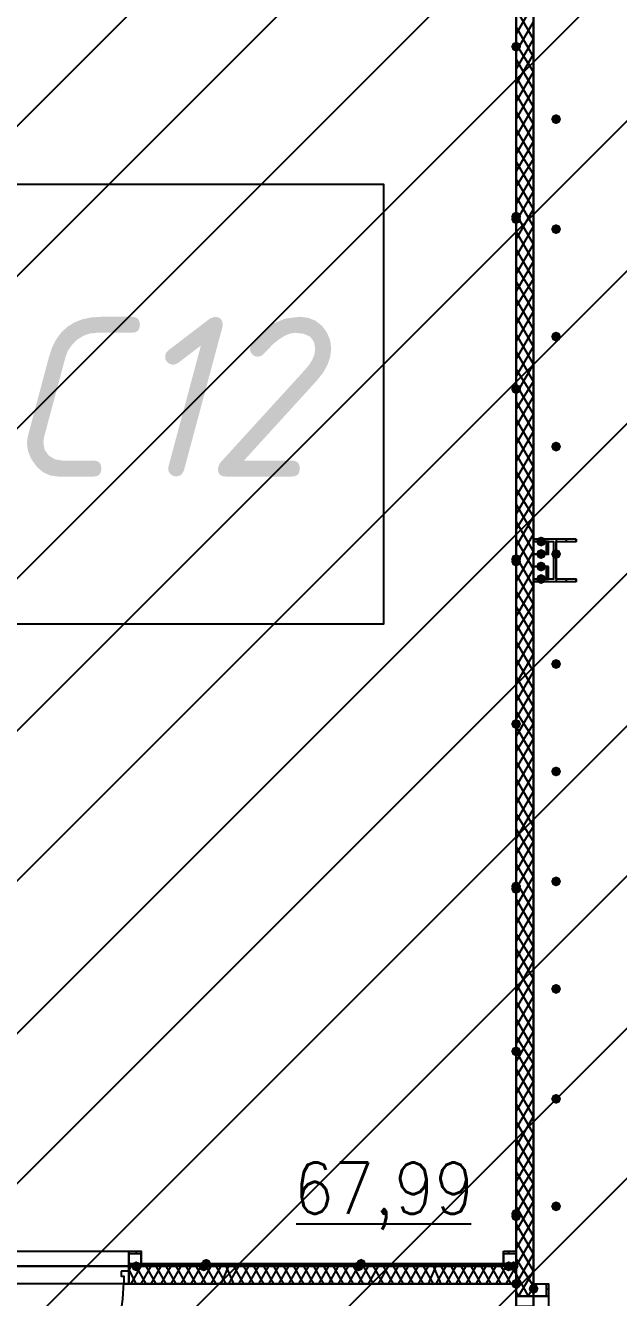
# Model space of a CAD drawing. Header units: millimetres. Extents: x 0 to 420, y 0 to 297.
# Drawn here: x 250.26 to 260.31, y 160 to 181.55 of the extents above; entities that cross this region are included whole.
import ezdxf

# ---------------------------------------------------------------- set-up
doc = ezdxf.new("R2010")
doc.units = ezdxf.units.MM
doc.layers.get('0').update_dxf_attribs({"linetype": 'CONTINUOUS'})
doc.styles.get("Standard").update_dxf_attribs({"font": 'STANDARD'})

msp = doc.modelspace()

# ---------------------------------------------------------------- hatches: boundary and pattern name
at = {"true_color": 0x000007}
h = msp.add_hatch(color=0, dxfattribs=at)
h.paths.add_polyline_path([(258.572, 184.065333), (258.572, 172.508333)], flags=0)
h.paths.add_polyline_path([(258.572, 172.508333), (258.572, 184.065333)], flags=0)
at = {"true_color": 0x0000fe}
for points in [[(258.656667, 181.186667), (258.631796, 181.126871), (258.572, 181.102), (258.512204, 181.126871), (258.487333, 181.186667), (258.512204, 181.246462), (258.572, 181.271333), (258.631796, 181.246463)], [(258.656667, 181.186667), (258.631796, 181.126871), (258.572, 181.102), (258.512204, 181.126871), (258.487333, 181.186667), (258.512204, 181.246462), (258.572, 181.271333), (258.631796, 181.246463)], [(258.656667, 178.308), (258.631796, 178.248204), (258.572, 178.223333), (258.512204, 178.248204), (258.487333, 178.308), (258.512204, 178.367796), (258.572, 178.392667), (258.631796, 178.367796)], [(258.656667, 178.265667), (258.631796, 178.205871), (258.572, 178.181), (258.512204, 178.205871), (258.487333, 178.265667), (258.512204, 178.325462), (258.572, 178.350333), (258.631796, 178.325463)], [(258.656667, 175.387), (258.631796, 175.327204), (258.572, 175.302333), (258.512204, 175.327204), (258.487333, 175.387), (258.512204, 175.446796), (258.572, 175.471667), (258.631796, 175.446796)], [(258.656667, 175.387), (258.631796, 175.327204), (258.572, 175.302333), (258.512204, 175.327204), (258.487333, 175.387), (258.512204, 175.446796), (258.572, 175.471667), (258.631796, 175.446796)], [(258.656667, 172.508333), (258.631796, 172.448537), (258.572, 172.423667), (258.512204, 172.448537), (258.487333, 172.508333), (258.512204, 172.568129), (258.572, 172.593), (258.631796, 172.568129)], [(258.656667, 172.466), (258.631796, 172.406204), (258.572, 172.381333), (258.512204, 172.406204), (258.487333, 172.466), (258.512204, 172.525796), (258.572, 172.550667), (258.631796, 172.525796)], [(258.656667, 172.466), (258.631796, 172.406204), (258.572, 172.381333), (258.512204, 172.406204), (258.487333, 172.466), (258.512204, 172.525796), (258.572, 172.550667), (258.631796, 172.525796)], [(258.656667, 169.714333), (258.631796, 169.654538), (258.572, 169.629667), (258.512204, 169.654538), (258.487333, 169.714333), (258.512204, 169.774129), (258.572, 169.799), (258.631796, 169.774129)], [(258.656667, 169.714333), (258.631796, 169.654538), (258.572, 169.629667), (258.512204, 169.654538), (258.487333, 169.714333), (258.512204, 169.774129), (258.572, 169.799), (258.631796, 169.774129)], [(258.656667, 166.962667), (258.631796, 166.902871), (258.572, 166.878), (258.512204, 166.902871), (258.487333, 166.962667), (258.512204, 167.022462), (258.572, 167.047333), (258.631796, 167.022463)], [(258.656667, 166.920333), (258.631796, 166.860537), (258.572, 166.835667), (258.512204, 166.860537), (258.487333, 166.920333), (258.512204, 166.980129), (258.572, 167.005), (258.631796, 166.980129)], [(258.656667, 164.168667), (258.631796, 164.108871), (258.572, 164.084), (258.512204, 164.108871), (258.487333, 164.168667), (258.512204, 164.228462), (258.572, 164.253333), (258.631796, 164.228463)], [(258.656667, 164.168667), (258.631796, 164.108871), (258.572, 164.084), (258.512204, 164.108871), (258.487333, 164.168667), (258.512204, 164.228462), (258.572, 164.253333), (258.631796, 164.228463)], [(258.656667, 161.417), (258.631796, 161.357204), (258.572, 161.332333), (258.512204, 161.357204), (258.487333, 161.417), (258.512204, 161.476796), (258.572, 161.501667), (258.631796, 161.476796)], [(258.656667, 161.374667), (258.631796, 161.314871), (258.572, 161.29), (258.512204, 161.314871), (258.487333, 161.374667), (258.512204, 161.434462), (258.572, 161.459333), (258.631796, 161.434463)], [(253.365, 160.528), (253.340129, 160.468204), (253.280333, 160.443333), (253.220538, 160.468204), (253.195667, 160.528), (253.220537, 160.587796), (253.280333, 160.612667), (253.340129, 160.587796)], [(253.407333, 160.570333), (253.382462, 160.510537), (253.322667, 160.485667), (253.262871, 160.510537), (253.238, 160.570333), (253.262871, 160.630129), (253.322667, 160.655), (253.382462, 160.630129)], [(255.989667, 160.528), (255.964796, 160.468204), (255.905, 160.443333), (255.845204, 160.468204), (255.820333, 160.528), (255.845204, 160.587796), (255.905, 160.612667), (255.964796, 160.587796)], [(256.032, 160.570333), (256.007129, 160.510537), (255.947333, 160.485667), (255.887538, 160.510537), (255.862667, 160.570333), (255.887537, 160.630129), (255.947333, 160.655), (256.007129, 160.630129)], [(258.614333, 160.528), (258.589462, 160.468204), (258.529667, 160.443333), (258.469871, 160.468204), (258.445, 160.528), (258.469871, 160.587796), (258.529667, 160.612667), (258.589462, 160.587796)]]:
    msp.add_hatch(color=0, dxfattribs=at).paths.add_polyline_path(points, flags=0)
at = {"true_color": 0x000007}
for points in [[(259.334, 179.959), (259.309129, 179.899204), (259.249333, 179.874333), (259.189538, 179.899204), (259.164667, 179.959), (259.189537, 180.018796), (259.249333, 180.043667), (259.309129, 180.018796)], [(259.334, 178.096333), (259.309129, 178.036537), (259.249333, 178.011667), (259.189538, 178.036537), (259.164667, 178.096333), (259.189537, 178.156129), (259.249333, 178.181), (259.309129, 178.156129)], [(251.412357, 174.175979), (251.471363, 174.167504), (251.513574, 174.14208), (251.538938, 174.099705), (251.547405, 174.04038), (251.538938, 173.981142), (251.513574, 173.938957), (251.471363, 173.913721), (251.412357, 173.905333), (250.815942, 173.905333), (250.678801, 173.92404), (250.556802, 173.98016), (250.449995, 174.073694), (250.358433, 174.204643), (250.302898, 174.338243), (250.284571, 174.473084), (250.298902, 174.581674), (250.659948, 175.934907), (250.713176, 176.093425), (250.78274, 176.230807), (250.868647, 176.347053), (250.970902, 176.442163), (251.089514, 176.516138), (251.224487, 176.568977), (251.375829, 176.600681), (251.543546, 176.611248), (252.063893, 176.611248), (252.123218, 176.602774), (252.165593, 176.577349), (252.191018, 176.534974), (252.199492, 176.475649), (252.191018, 176.416411), (252.165593, 176.374226), (252.123218, 176.348991), (252.063893, 176.340602), (251.469683, 176.340602), (251.351758, 176.328001), (251.242721, 176.290234), (251.142572, 176.227353), (251.051311, 176.139408), (250.982271, 176.042119), (250.940517, 175.934907), (250.577817, 174.581674), (250.563485, 174.481353), (250.586705, 174.357329), (250.656641, 174.259764), (250.761578, 174.196788), (250.889254, 174.175979)], [(253.232972, 176.125077), (252.845468, 175.827972), (252.796755, 175.803994), (252.745147, 175.801513), (252.693402, 175.818119), (252.653645, 175.851674), (252.630425, 175.897838), (252.628289, 175.953097), (252.644481, 176.002224), (252.681757, 176.043497), (253.386762, 176.582585), (253.466688, 176.611248), (253.526012, 176.602885), (253.568387, 176.577831), (253.593812, 176.536137), (253.602287, 176.477854), (253.597877, 176.438718), (252.944136, 174.005654), (252.89742, 173.930275), (252.815151, 173.905333), (252.764302, 173.915255), (252.71924, 173.94502), (252.687752, 173.987877), (252.677347, 174.036522), (252.683962, 174.077312)], [(254.298162, 175.983965), (254.253376, 175.947034), (254.197841, 175.934907), (254.145751, 175.944967), (254.101929, 175.975697), (254.072164, 176.019519), (254.062242, 176.069955), (254.095315, 176.158149), (254.273426, 176.355691), (254.443683, 176.489981), (254.65907, 176.580794), (254.90505, 176.611248), (255.048288, 176.594824), (255.172872, 176.545585), (255.278748, 176.463583), (255.365866, 176.34887), (255.421194, 176.219059), (255.439729, 176.076018), (255.424639, 175.93824), (255.379371, 175.801858), (255.303923, 175.666819), (255.198297, 175.533071), (253.961921, 174.175979), (254.773861, 174.175979), (254.832867, 174.167504), (254.875078, 174.14208), (254.900442, 174.099705), (254.908908, 174.04038), (254.900442, 173.981142), (254.875078, 173.938957), (254.832867, 173.913721), (254.773861, 173.905333), (253.654343, 173.905333), (253.595104, 173.913721), (253.552919, 173.938957), (253.527684, 173.981142), (253.519295, 174.04038), (253.554021, 174.132985), (255.003166, 175.721587), (255.075599, 175.811599), (255.127465, 175.899698), (255.158661, 175.985834), (255.169082, 176.069955), (255.147912, 176.188285), (255.084471, 176.272871), (254.978861, 176.32366), (254.831187, 176.340602), (254.749426, 176.328923), (254.660379, 176.293886), (254.563994, 176.235492), (254.460219, 176.15374)], [(259.334, 176.276), (259.309129, 176.216204), (259.249333, 176.191333), (259.189538, 176.216204), (259.164667, 176.276), (259.189537, 176.335796), (259.249333, 176.360667), (259.309129, 176.335796)], [(259.334, 174.413333), (259.309129, 174.353537), (259.249333, 174.328667), (259.189538, 174.353537), (259.164667, 174.413333), (259.189537, 174.473129), (259.249333, 174.498), (259.309129, 174.473129)], [(259.08, 172.804667), (259.055129, 172.744871), (258.995333, 172.72), (258.935538, 172.744871), (258.910667, 172.804667), (258.935537, 172.864462), (258.995333, 172.889333), (259.055129, 172.864463)], [(259.08, 172.593), (259.055129, 172.533204), (258.995333, 172.508333), (258.935538, 172.533204), (258.910667, 172.593), (258.935537, 172.652796), (258.995333, 172.677667), (259.055129, 172.652796)], [(259.334, 172.593), (259.309129, 172.533204), (259.249333, 172.508333), (259.189538, 172.533204), (259.164667, 172.593), (259.189537, 172.652796), (259.249333, 172.677667), (259.309129, 172.652796)], [(259.08, 172.381333), (259.055129, 172.321537), (258.995333, 172.296667), (258.935538, 172.321537), (258.910667, 172.381333), (258.935537, 172.441129), (258.995333, 172.466), (259.055129, 172.441129)], [(259.08, 172.169667), (259.055129, 172.109871), (258.995333, 172.085), (258.935538, 172.109871), (258.910667, 172.169667), (258.935537, 172.229462), (258.995333, 172.254333), (259.055129, 172.229463)], [(259.334, 170.730333), (259.309129, 170.670537), (259.249333, 170.645667), (259.189538, 170.670537), (259.164667, 170.730333), (259.189537, 170.790129), (259.249333, 170.815), (259.309129, 170.790129)], [(259.334, 168.91), (259.309129, 168.850204), (259.249333, 168.825333), (259.189538, 168.850204), (259.164667, 168.91), (259.189537, 168.969796), (259.249333, 168.994667), (259.309129, 168.969796)], [(259.334, 167.047333), (259.309129, 166.987537), (259.249333, 166.962667), (259.189538, 166.987537), (259.164667, 167.047333), (259.189537, 167.107129), (259.249333, 167.132), (259.309129, 167.107129)], [(259.334, 165.227), (259.309129, 165.167204), (259.249333, 165.142333), (259.189538, 165.167204), (259.164667, 165.227), (259.189537, 165.286796), (259.249333, 165.311667), (259.309129, 165.286796)], [(259.334, 163.364333), (259.309129, 163.304537), (259.249333, 163.279667), (259.189538, 163.304537), (259.164667, 163.364333), (259.189537, 163.424129), (259.249333, 163.449), (259.309129, 163.424129)], [(259.334, 161.544), (259.309129, 161.484204), (259.249333, 161.459333), (259.189538, 161.484204), (259.164667, 161.544), (259.189537, 161.603796), (259.249333, 161.628667), (259.309129, 161.603796)], [(252.222, 160.528), (252.197129, 160.468204), (252.137333, 160.443333), (252.077538, 160.468204), (252.052667, 160.528), (252.077537, 160.587796), (252.137333, 160.612667), (252.197129, 160.587796)], [(258.529667, 160.528), (258.504796, 160.468204), (258.445, 160.443333), (258.385204, 160.468204), (258.360333, 160.528), (258.385204, 160.587796), (258.445, 160.612667), (258.504796, 160.587796)], [(258.656667, 160.231667), (258.631796, 160.171871), (258.572, 160.147), (258.512204, 160.171871), (258.487333, 160.231667), (258.512204, 160.291462), (258.572, 160.316333), (258.631796, 160.291463)], [(258.953, 160.147), (258.928129, 160.087204), (258.868333, 160.062333), (258.808538, 160.087204), (258.783667, 160.147), (258.808537, 160.206796), (258.868333, 160.231667), (258.928129, 160.206796)]]:
    msp.add_hatch(color=0, dxfattribs=at).paths.add_polyline_path(points, flags=0)
h = msp.add_hatch(color=0, dxfattribs=at)
h.paths.add_polyline_path([(258.572, 172.466), (258.572, 160.02)], flags=0)
h.paths.add_polyline_path([(258.572, 160.02), (258.572, 172.466)], flags=0)
h = msp.add_hatch(color=0, dxfattribs=at)
h.paths.add_polyline_path([(258.529667, 160.570333), (252.010333, 160.570333), (258.529667, 160.528)], flags=0)
h.paths.add_polyline_path([(252.010333, 160.570333), (258.529667, 160.528), (252.010333, 160.528)], flags=0)

# ---------------------------------------------------------------- linework, layer by layer
at = {"color": 0, "true_color": 0x000006}
for points in [[(225.044001, 154.770666), (272.118667, 201.845333)], [(227.584001, 154.770666), (274.658667, 201.845333)], [(230.166334, 154.770666), (277.241001, 201.845333)], [(232.706334, 154.770666), (279.781001, 201.845333)], [(235.288667, 154.770666), (282.363334, 201.845333)], [(237.828667, 154.770666), (284.903334, 201.845333)], [(240.411001, 154.770666), (287.485667, 201.845333)], [(242.485334, 154.304999), (290.025667, 201.845333)], [(242.485334, 151.722666), (292.608001, 201.845333)], [(242.485334, 149.182666), (295.148001, 201.845333)], [(242.485334, 146.600333), (297.730334, 201.845333)], [(242.485334, 144.060333), (300.270334, 201.845333)]]:
    msp.add_lwpolyline(points, dxfattribs=at)
at = {"color": 0, "true_color": 0x000008}
for points in [[(380.322667, 154.728333), (380.322667, 201.845333), (258.868333, 201.845333), (258.868333, 154.728333)], [(242.485333, 160.231667), (242.485333, 150.918333), (258.572, 150.918333), (258.572, 160.231667)]]:
    msp.add_lwpolyline(points, close=True, dxfattribs=at)
at = {"color": 0, "true_color": 0x000007}
for points in [[(258.868333, 160.02), (258.868333, 196.553667)], [(258.572, 196.045667), (258.572, 160.528)], [(258.572, 172.508333), (258.572, 184.065333), (258.572, 172.508333), (258.572, 184.065333)], [(258.572, 181.398333), (258.868333, 181.906333)], [(258.868333, 181.313667), (258.572, 181.821667)], [(258.572, 181.102), (258.868333, 181.61)], [(258.868333, 181.017333), (258.572, 181.525333)], [(258.572, 180.805667), (258.868333, 181.313667)], [(258.868333, 180.763333), (258.572, 181.229)], [(258.572, 180.551667), (258.868333, 181.059667)], [(258.868333, 180.467), (258.572, 180.975)], [(258.572, 180.255333), (258.868333, 180.763333)], [(258.868333, 180.170667), (258.572, 180.678667)], [(258.572, 179.959), (258.868333, 180.467)], [(258.868333, 179.874333), (258.572, 180.382333)], [(258.572, 179.662667), (258.868333, 180.170667)], [(258.868333, 179.578), (258.572, 180.086)], [(258.572, 179.366333), (258.868333, 179.874333)], [(258.868333, 179.281667), (258.572, 179.789667)], [(258.572, 179.07), (258.868333, 179.578)], [(258.868333, 179.027667), (258.572, 179.493333)], [(258.572, 178.816), (258.868333, 179.281667)], [(258.868333, 178.731333), (258.572, 179.239333)], [(258.572, 178.519667), (258.868333, 179.027667)], [(258.868333, 178.435), (258.572, 178.943)], [(258.572, 178.223333), (258.868333, 178.731333)], [(258.868333, 178.138667), (258.572, 178.646667)], [(258.572, 177.927), (258.868333, 178.435)], [(258.868333, 177.842333), (258.572, 178.350333)], [(258.572, 177.630667), (258.868333, 178.138667)], [(258.868333, 177.546), (258.572, 178.054)], [(258.572, 177.334333), (258.868333, 177.842333)], [(258.868333, 177.249667), (258.572, 177.757667)], [(258.572, 177.038), (258.868333, 177.546)], [(258.868333, 176.995667), (258.572, 177.461333)], [(258.572, 176.784), (258.868333, 177.249667)], [(258.868333, 176.699333), (258.572, 177.207333)], [(258.572, 176.487667), (258.868333, 176.995667)], [(258.868333, 176.403), (258.572, 176.911)], [(258.572, 176.191333), (258.868333, 176.699333)], [(258.868333, 176.106667), (258.572, 176.614667)], [(258.572, 175.895), (258.868333, 176.403)], [(258.868333, 175.810333), (258.572, 176.318333)], [(258.572, 175.598667), (258.868333, 176.106667)], [(258.868333, 175.514), (258.572, 176.022)], [(258.572, 175.302333), (258.868333, 175.810333)], [(258.868333, 175.26), (258.572, 175.725667)], [(258.572, 175.048333), (258.868333, 175.514)], [(258.868333, 174.963667), (258.572, 175.471667)], [(258.572, 174.752), (258.868333, 175.26)], [(258.868333, 174.667333), (258.572, 175.175333)], [(258.572, 174.455667), (258.868333, 174.963667)], [(258.868333, 174.371), (258.572, 174.879)], [(258.572, 174.159333), (258.868333, 174.667333)], [(258.868333, 174.074667), (258.572, 174.582667)], [(258.572, 173.863), (258.868333, 174.371)], [(258.868333, 173.778333), (258.572, 174.286333)], [(258.572, 173.566667), (258.868333, 174.074667)], [(258.868333, 173.482), (258.572, 173.99)], [(258.572, 173.270333), (258.868333, 173.778333)], [(258.868333, 173.228), (258.572, 173.693667)], [(258.572, 173.016333), (258.868333, 173.482)], [(258.868333, 172.931667), (258.572, 173.439667)], [(258.572, 172.72), (258.868333, 173.228)], [(258.868333, 172.635333), (258.572, 173.143333)], [(258.572, 172.423667), (258.868333, 172.931667)], [(258.868333, 172.339), (258.572, 172.847)], [(258.868333, 172.847), (258.868333, 172.804667)], [(259.037667, 172.847), (259.037667, 172.804667)], [(259.249333, 172.847), (259.249333, 172.127333)], [(259.418667, 172.847), (259.418667, 172.804667)], [(259.588, 172.847), (259.588, 172.804667)], [(258.572, 172.127333), (258.868333, 172.635333)], [(258.868333, 172.042667), (258.572, 172.550667)], [(258.572, 160.02), (258.572, 172.466), (258.572, 160.02), (258.572, 172.466)], [(258.572, 171.831), (258.868333, 172.339)], [(258.868333, 171.746333), (258.572, 172.254333)], [(258.868333, 172.169667), (258.868333, 172.127333)], [(259.037667, 172.169667), (259.037667, 172.127333)], [(259.418667, 172.169667), (259.418667, 172.127333)], [(259.588, 172.169667), (259.588, 172.127333)], [(258.572, 171.534667), (258.868333, 172.042667)], [(258.868333, 171.492333), (258.572, 171.958)], [(258.572, 171.280667), (258.868333, 171.746333)], [(258.868333, 171.196), (258.572, 171.704)], [(258.572, 170.984333), (258.868333, 171.492333)], [(258.868333, 170.899667), (258.572, 171.407667)], [(258.572, 170.688), (258.868333, 171.196)], [(258.868333, 170.603333), (258.572, 171.111333)], [(258.572, 170.391667), (258.868333, 170.899667)], [(258.868333, 170.307), (258.572, 170.815)], [(258.572, 170.095333), (258.868333, 170.603333)], [(258.868333, 170.010667), (258.572, 170.518667)], [(258.572, 169.799), (258.868333, 170.307)], [(258.868333, 169.714333), (258.572, 170.222333)], [(258.572, 169.502667), (258.868333, 170.010667)], [(258.868333, 169.460333), (258.572, 169.926)], [(258.572, 169.248667), (258.868333, 169.714333)], [(258.868333, 169.164), (258.572, 169.672)], [(258.572, 168.952333), (258.868333, 169.460333)], [(258.868333, 168.867667), (258.572, 169.375667)], [(258.572, 168.656), (258.868333, 169.164)], [(258.868333, 168.571333), (258.572, 169.079333)], [(258.572, 168.359667), (258.868333, 168.867667)], [(258.868333, 168.275), (258.572, 168.783)], [(258.572, 168.063333), (258.868333, 168.571333)], [(258.868333, 167.978667), (258.572, 168.486667)], [(258.572, 167.767), (258.868333, 168.275)], [(258.868333, 167.724667), (258.572, 168.190333)], [(258.572, 167.513), (258.868333, 167.978667)], [(258.868333, 167.428333), (258.572, 167.936333)], [(258.572, 167.216667), (258.868333, 167.724667)], [(258.868333, 167.132), (258.572, 167.64)], [(258.572, 166.920333), (258.868333, 167.428333)], [(258.868333, 166.835667), (258.572, 167.343667)], [(258.572, 166.624), (258.868333, 167.132)], [(258.868333, 166.539333), (258.572, 167.047333)], [(258.572, 166.327667), (258.868333, 166.835667)], [(258.868333, 166.243), (258.572, 166.751)], [(258.572, 166.031333), (258.868333, 166.539333)], [(258.868333, 165.946667), (258.572, 166.454667)], [(258.572, 165.735), (258.868333, 166.243)], [(258.868333, 165.692667), (258.572, 166.158333)], [(258.572, 165.481), (258.868333, 165.946667)], [(258.868333, 165.396333), (258.572, 165.904333)], [(258.572, 165.184667), (258.868333, 165.692667)], [(258.868333, 165.1), (258.572, 165.608)], [(258.572, 164.888333), (258.868333, 165.396333)], [(258.868333, 164.803667), (258.572, 165.311667)], [(258.572, 164.592), (258.868333, 165.1)], [(258.868333, 164.507333), (258.572, 165.015333)], [(258.572, 164.295667), (258.868333, 164.803667)], [(258.868333, 164.211), (258.572, 164.719)], [(258.572, 163.999333), (258.868333, 164.507333)], [(258.868333, 163.957), (258.572, 164.422667)], [(258.572, 163.745333), (258.868333, 164.211)], [(258.868333, 163.660667), (258.572, 164.168667)], [(258.572, 163.449), (258.868333, 163.957)], [(258.868333, 163.364333), (258.572, 163.872333)], [(258.572, 163.152667), (258.868333, 163.660667)], [(258.868333, 163.068), (258.572, 163.576)], [(258.572, 162.856333), (258.868333, 163.364333)], [(258.868333, 162.771667), (258.572, 163.279667)], [(258.572, 162.56), (258.868333, 163.068)], [(258.868333, 162.475333), (258.572, 162.983333)], [(258.572, 162.263667), (258.868333, 162.771667)], [(258.868333, 162.179), (258.572, 162.687)], [(258.572, 161.967333), (258.868333, 162.475333)], [(258.868333, 161.925), (258.572, 162.390667)], [(258.572, 161.713333), (258.868333, 162.179)], [(258.868333, 161.628667), (258.572, 162.136667)], [(258.572, 161.417), (258.868333, 161.925)], [(258.868333, 161.332333), (258.572, 161.840333)], [(258.572, 161.120667), (258.868333, 161.628667)], [(258.868333, 161.036), (258.572, 161.544)], [(254.846667, 161.247667), (257.81, 161.247667)], [(258.572, 160.824333), (258.868333, 161.332333)], [(258.868333, 160.739667), (258.572, 161.247667)], [(258.572, 160.528), (258.868333, 161.036)], [(249.089333, 160.655), (249.089333, 160.782), (250.528667, 160.782)], [(250.528667, 160.782), (252.010333, 160.782), (252.010333, 160.655)], [(252.137333, 160.782), (252.137333, 160.739667)], [(258.445, 160.782), (258.445, 160.739667)], [(258.868333, 160.443333), (258.572, 160.951333)], [(250.528667, 160.528), (249.089333, 160.528), (249.089333, 160.655)], [(252.010333, 160.655), (252.010333, 160.528), (250.528667, 160.528)], [(252.010333, 160.528), (258.529667, 160.528), (252.010333, 160.528), (258.529667, 160.570333)], [(258.572, 160.231667), (258.868333, 160.739667)], [(258.868333, 160.189333), (258.572, 160.655)], [(252.010333, 160.443333), (252.052667, 160.528)], [(252.010333, 160.231667), (252.010333, 160.443333), (252.010333, 160.528)], [(252.010333, 160.528), (252.010333, 160.443333), (252.010333, 160.231667), (252.010333, 160.443333)], [(258.572, 160.528), (252.010333, 160.528)], [(252.137333, 160.231667), (252.010333, 160.485667)], [(252.052667, 160.231667), (252.222, 160.528)], [(252.306667, 160.231667), (252.137333, 160.528)], [(252.222, 160.231667), (252.391333, 160.528)], [(252.476, 160.231667), (252.306667, 160.528)], [(252.391333, 160.231667), (252.560667, 160.528)], [(252.645333, 160.231667), (252.476, 160.528)], [(252.560667, 160.231667), (252.73, 160.528)], [(252.814667, 160.231667), (252.645333, 160.528)], [(252.73, 160.231667), (252.899333, 160.528)], [(252.984, 160.231667), (252.814667, 160.528)], [(252.899333, 160.231667), (253.068667, 160.528)], [(253.153333, 160.231667), (252.984, 160.528)], [(253.068667, 160.231667), (253.238, 160.528)], [(253.322667, 160.231667), (253.153333, 160.528)], [(253.238, 160.231667), (253.407333, 160.528)], [(253.492, 160.231667), (253.322667, 160.528)], [(253.407333, 160.231667), (253.576667, 160.528)], [(253.661333, 160.231667), (253.492, 160.528)], [(253.576667, 160.231667), (253.703667, 160.528)], [(253.788333, 160.231667), (253.661333, 160.528)], [(253.703667, 160.231667), (253.873, 160.528)], [(253.957667, 160.231667), (253.788333, 160.528)], [(253.873, 160.231667), (254.042333, 160.528)], [(254.127, 160.231667), (253.957667, 160.528)], [(254.042333, 160.231667), (254.211667, 160.528)], [(254.296333, 160.231667), (254.127, 160.528)], [(254.211667, 160.231667), (254.381, 160.528)], [(254.465667, 160.231667), (254.296333, 160.528)], [(254.381, 160.231667), (254.550333, 160.528)], [(254.635, 160.231667), (254.465667, 160.528)], [(254.550333, 160.231667), (254.719667, 160.528)], [(254.804333, 160.231667), (254.635, 160.528)], [(254.719667, 160.231667), (254.889, 160.528)], [(254.973667, 160.231667), (254.804333, 160.528)], [(254.889, 160.231667), (255.058333, 160.528)], [(255.143, 160.231667), (254.973667, 160.528)], [(255.058333, 160.231667), (255.227667, 160.528)], [(255.312333, 160.231667), (255.143, 160.528)], [(255.227667, 160.231667), (255.397, 160.528)], [(255.481667, 160.231667), (255.312333, 160.528)], [(255.397, 160.231667), (255.566333, 160.528)], [(255.651, 160.231667), (255.481667, 160.528)], [(255.566333, 160.231667), (255.735667, 160.528)], [(255.820333, 160.231667), (255.651, 160.528)], [(255.735667, 160.231667), (255.905, 160.528)], [(255.989667, 160.231667), (255.820333, 160.528)], [(255.905, 160.231667), (256.074333, 160.528)], [(256.159, 160.231667), (255.989667, 160.528)], [(256.074333, 160.231667), (256.243667, 160.528)], [(256.328333, 160.231667), (256.159, 160.528)], [(256.243667, 160.231667), (256.413, 160.528)], [(256.497667, 160.231667), (256.328333, 160.528)], [(256.413, 160.231667), (256.582333, 160.528)], [(256.667, 160.231667), (256.497667, 160.528)], [(256.582333, 160.231667), (256.751667, 160.528)], [(256.836333, 160.231667), (256.667, 160.528)], [(256.751667, 160.231667), (256.921, 160.528)], [(257.005667, 160.231667), (256.836333, 160.528)], [(256.921, 160.231667), (257.090333, 160.528)], [(257.175, 160.231667), (257.005667, 160.528)], [(257.090333, 160.231667), (257.217333, 160.528)], [(257.302, 160.231667), (257.175, 160.528)], [(257.217333, 160.231667), (257.386667, 160.528)], [(257.471333, 160.231667), (257.302, 160.528)], [(257.386667, 160.231667), (257.556, 160.528)], [(257.640667, 160.231667), (257.471333, 160.528)], [(257.556, 160.231667), (257.725333, 160.528)], [(257.81, 160.231667), (257.640667, 160.528)], [(257.725333, 160.231667), (257.894667, 160.528)], [(257.979333, 160.231667), (257.81, 160.528)], [(257.894667, 160.231667), (258.064, 160.528)], [(258.148667, 160.231667), (257.979333, 160.528)], [(258.064, 160.231667), (258.233333, 160.528)], [(258.318, 160.231667), (258.148667, 160.528)], [(258.233333, 160.231667), (258.402667, 160.528)], [(258.487333, 160.231667), (258.318, 160.528)], [(258.402667, 160.231667), (258.572, 160.528)], [(258.572, 160.401), (258.487333, 160.528)], [(258.783667, 160.02), (258.572, 160.401)], [(258.614333, 160.02), (258.868333, 160.443333)], [(249.152833, 157.48), (249.436342, 157.494316), (249.71166, 157.536334), (249.977395, 157.60466), (250.232151, 157.697901), (250.474537, 157.814663), (250.703157, 157.953552), (250.916619, 158.113176), (251.113528, 158.292139), (251.292491, 158.489048), (251.452114, 158.702509), (251.591004, 158.93113), (251.707766, 159.173515), (251.801007, 159.428272), (251.869333, 159.694006), (251.911351, 159.969325), (251.925667, 160.252833)], [(252.010333, 160.231667), (258.572, 160.231667)], [(258.572, 160.231667), (258.572, 160.02)], [(258.614333, 160.02), (258.572, 160.104667)], [(258.783667, 160.02), (258.868333, 160.189333)], [(259.08, 160.147), (259.122333, 160.147)], [(258.572, 160.02), (258.868333, 160.02)], [(258.868333, 157.734), (258.868333, 160.02), (258.995333, 160.02)], [(258.995333, 160.02), (259.122333, 160.02), (259.122333, 157.734)]]:
    msp.add_lwpolyline(points, dxfattribs=at)
at = {"color": 0, "true_color": 0x0000a1}
msp.add_lwpolyline([(258.572, 196.045667), (242.485333, 196.045667), (242.485333, 160.528), (258.572, 160.528)], close=True, dxfattribs=at)
at = {"color": 0, "true_color": 0x000007}
for points in [[(242.485333, 160.528), (258.572, 160.528), (258.572, 196.045667), (242.485333, 196.045667)], [(258.572, 184.065333), (258.572, 172.508333)], [(258.572, 172.508333), (258.572, 184.065333)], [(258.572, 172.508333), (258.572, 184.065333)], [(258.572, 172.508333), (258.572, 184.065333)], [(243.120334, 178.858333), (256.328334, 178.858333), (256.328334, 171.407666), (243.120334, 171.407666)], [(259.588, 172.847), (258.868333, 172.847), (258.868333, 172.804667), (259.207, 172.804667), (259.207, 172.169667), (258.868333, 172.169667), (258.868333, 172.127333), (259.588, 172.127333), (259.588, 172.169667), (259.249333, 172.169667), (259.249333, 172.804667), (259.588, 172.804667)], [(259.122333, 172.804667), (258.868333, 172.804667), (258.868333, 172.593), (259.122333, 172.593)], [(259.08, 172.804667), (259.08, 172.593), (258.868333, 172.593), (258.868333, 172.804667)], [(258.572, 172.466), (258.572, 160.02)], [(258.572, 160.02), (258.572, 172.466)], [(258.572, 160.02), (258.572, 172.466)], [(258.572, 160.02), (258.572, 172.466)], [(259.122333, 172.381333), (258.868333, 172.381333), (258.868333, 172.169667), (259.122333, 172.169667)], [(259.08, 172.381333), (259.08, 172.169667), (258.868333, 172.169667), (258.868333, 172.381333)], [(252.010333, 160.782), (252.222, 160.782), (252.222, 160.528), (252.010333, 160.528)], [(258.360333, 160.782), (258.572, 160.782), (258.572, 160.528), (258.360333, 160.528)], [(252.010333, 160.739667), (252.010333, 160.528), (252.222, 160.528), (252.222, 160.739667)], [(258.529667, 160.570333), (252.010333, 160.570333), (258.529667, 160.528)], [(252.010333, 160.570333), (258.529667, 160.528), (252.010333, 160.528)], [(252.010333, 160.528), (252.010333, 160.570333), (258.529667, 160.570333), (258.529667, 160.528), (252.010333, 160.528), (258.529667, 160.528), (258.529667, 160.570333), (252.010333, 160.570333)], [(258.360333, 160.739667), (258.360333, 160.528), (258.572, 160.528), (258.572, 160.739667)], [(251.883333, 160.443333), (251.883333, 160.358667), (251.925667, 160.358667), (251.925667, 160.231667), (252.010333, 160.231667), (252.010333, 160.443333)], [(258.868333, 160.02), (258.868333, 160.231667), (259.08, 160.231667), (259.08, 160.02), (258.868333, 160.02), (258.868333, 160.231667), (259.122333, 160.231667), (259.122333, 160.02)], [(258.868333, 160.02), (258.572, 160.02), (258.572, 159.850667), (258.868333, 159.850667)], [(258.868333, 160.02), (258.572, 160.02)]]:
    msp.add_lwpolyline(points, close=True, dxfattribs=at)

# ---------------------------------------------------------------- texts
at = {"color": 0, "true_color": 0x000007, "insert": (254.804326, 162.289036), "char_height": 0.872032, "width": 2.76143456, "attachment_point": 1}
msp.add_mtext('67,99', dxfattribs=at)

doc.saveas('drawing.dxf')
